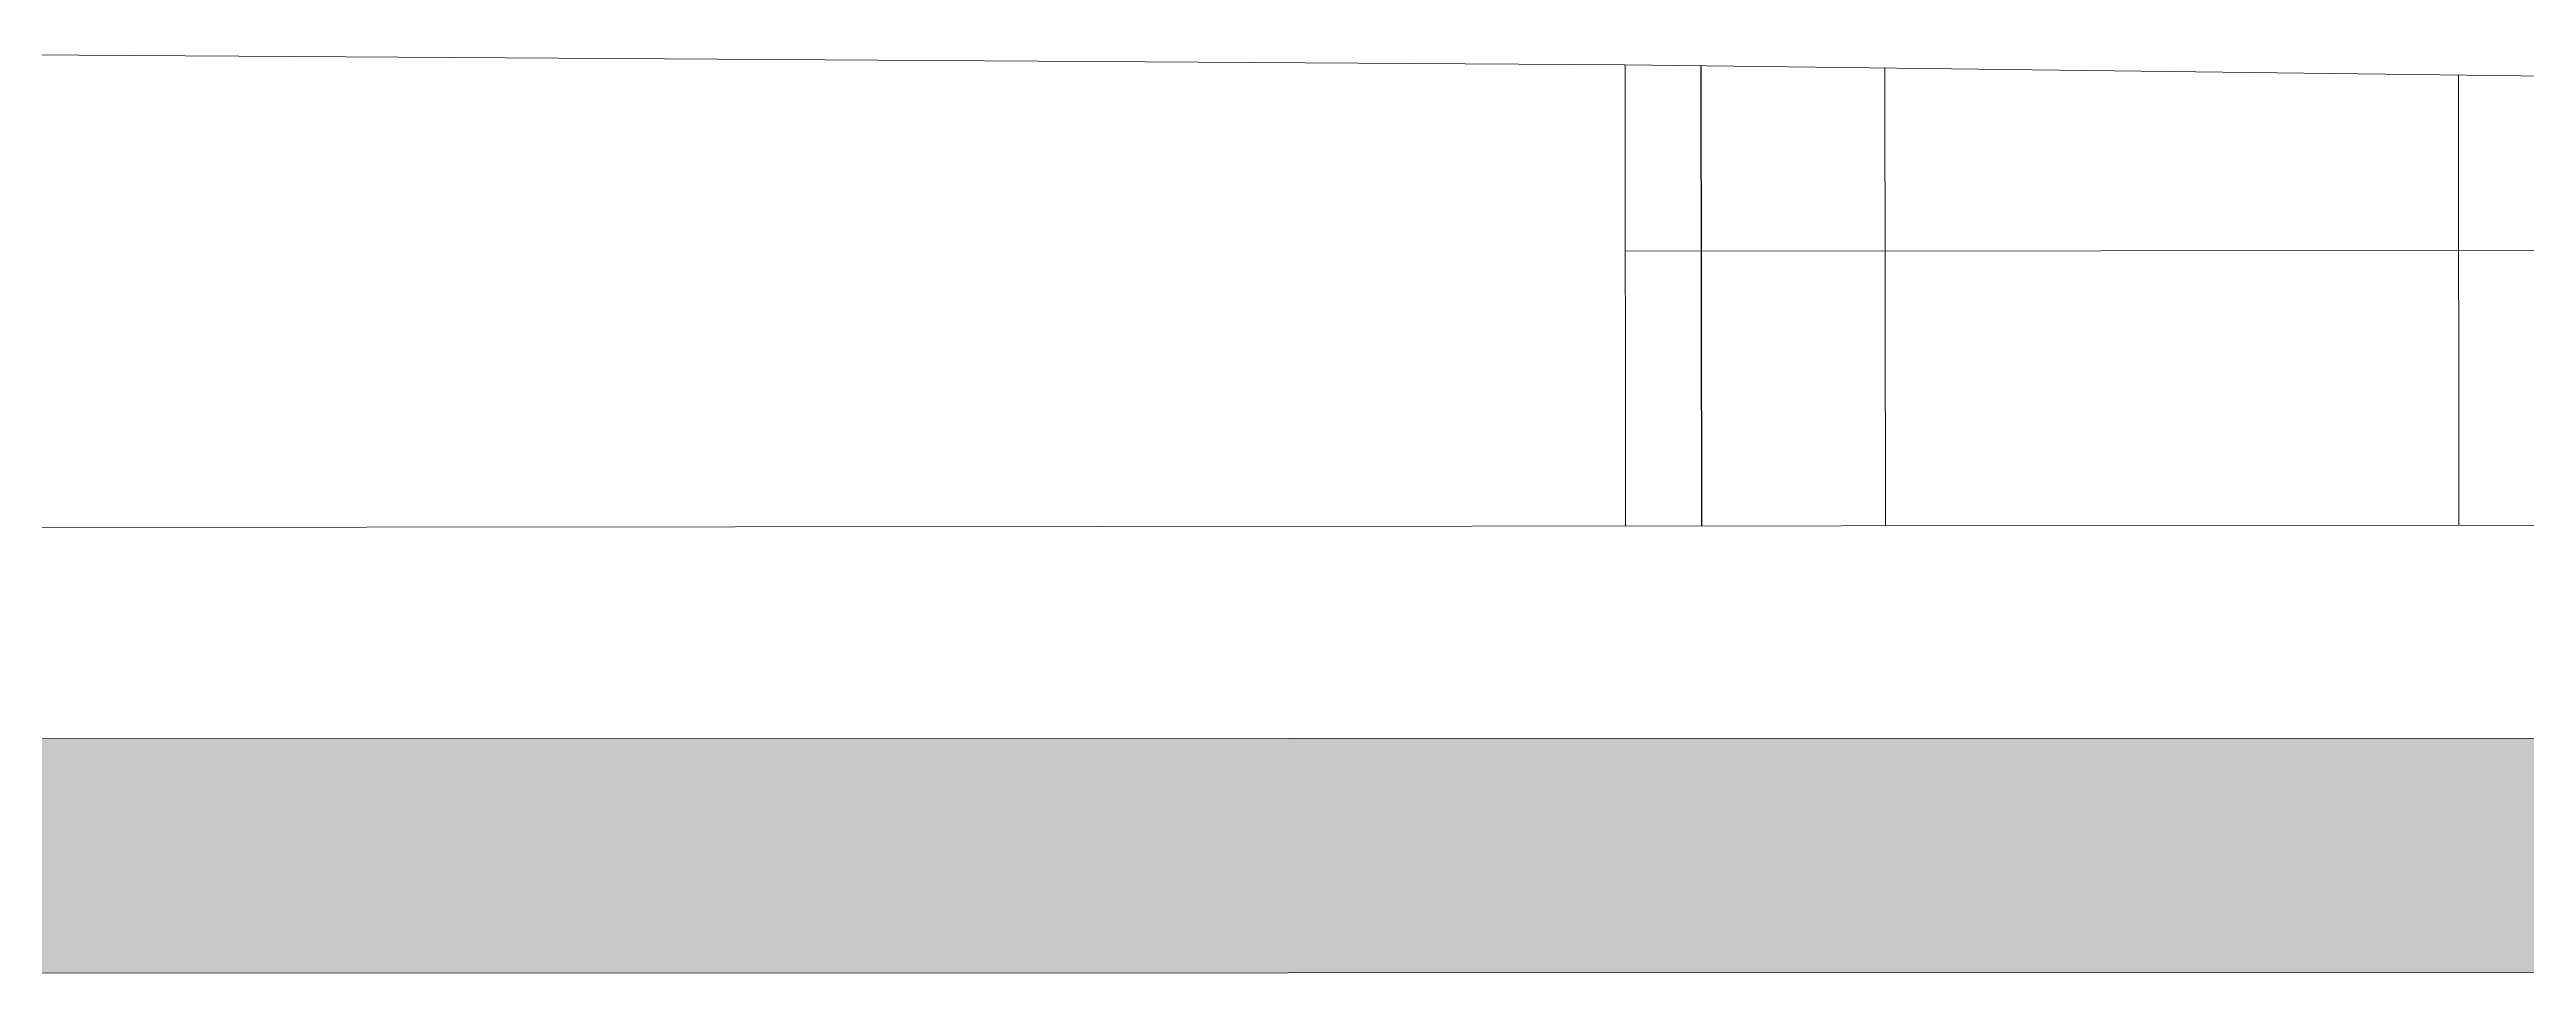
# Model space of a CAD drawing. Header units: millimetres. Extents: x -741734 to 900748, y -161760 to 44149.
# Drawn here: x -142152 to -99879, y -44088 to -28287 of the extents above; entities that cross this region are included whole.
import ezdxf

# ---------------------------------------------------------------- set-up
doc = ezdxf.new("R2010")
doc.units = ezdxf.units.MM
doc.header["$LTSCALE"] = 100
doc.header["$MEASUREMENT"] = 0
doc.layers.get('Defpoints').update_dxf_attribs({"color": 6, "lineweight": 0})
for name, color, linetype, lineweight in [('1', 1, 'Continuous', 18), ('8', 251, 'Continuous', 0), ('Trench', 30, 'Continuous', 15)]:
    doc.layers.add(name, color=color, linetype=linetype, lineweight=lineweight)
doc.styles.add('Metro-Text', font='arial.ttf')
doc.dimstyles.new('Zoom_1_200', dxfattribs={"dimscale": 0.2, "dimtxt": 1.6, "dimasz": 1, "dimexe": 0.5, "dimexo": 1, "dimgap": 0.5, "dimtad": 3, "dimdec": 0, "dimlfac": 1000, "dimdsep": 46, "dimtxsty": 'Metro-Text', "dimcen": 0, "dimclrd": 8, "dimclre": 8, "dimclrt": 7, "dimadec": 0, "dimazin": 0, "dimtfac": 1, "dimtdec": 0, "dimtix": 1, "dimtmove": 1, "dimatfit": 3, "dimfxl": 1, "dimtolj": 1, "dimlwd": -1, "dimlwe": -1, "dimarcsym": 2})

# ---------------------------------------------------------------- blocks, each defined once
blk = doc.blocks.new('*D83')
at = {"layer": 'Defpoints', "color": 0, "transparency": 16777216}
for p in [(-82079.58963131439, -31702.16953884579), (-115258.8165738366, -32486.74800915572), (-82078.86106430808, -32454.62126094649)]:
    blk.add_point(p, dxfattribs=at)
at = {"layer": 'Trench', "color": 8, "transparency": 16777216}
for p, q in [((-115259.3451409446, -31734.29608521664), (-82079.78963122063, -31702.16973249719)), ((-82079.58885670878, -31702.96953847078), (-82079.5897281401, -31702.06953889267)), ((-115259.5443662452, -31735.09627849304), (-115259.5452376765, -31734.19627891493))]:
    blk.add_line(p, q, dxfattribs=at)
for points in [[(-82079.78966349587, -31702.13639917949), (-82079.7895989454, -31702.2030658149), (-82079.58963131439, -31702.16953884579)], [(-115259.3451732198, -31734.26275189894), (-115259.3451086694, -31734.32941853435), (-115259.5451408508, -31734.29627886805)]]:
    blk.add_solid(points, dxfattribs=at)
at = {"layer": 'Trench', "color": 7, "transparency": 16777216, "insert": (-98669.56764121109, -31717.96941648384), "char_height": 0.3200000000000001, "attachment_point": 5, "rotation": 0.055477049600622795, "style": 'Metro-Text', "bg_fill": 3, "box_fill_scale": 1.25, "bg_fill_color": 256, "bg_fill_true_color": 13158600, "bg_fill_transparency": 0}
blk.add_mtext('\\A1;33179971', dxfattribs=at)
blk = doc.blocks.new('*D84')
at = {"layer": 'Defpoints', "color": 0, "transparency": 16777216}
for p in [(-110826.4911751326, -28601.32431905531), (-110826.4911750751, -28601.32431905525), (-110818.918310568, -36422.45089072233)]:
    blk.add_point(p, dxfattribs=at)
at = {"layer": 'Trench', "color": 8, "transparency": 16777216}
for p, q in [((-110826.4911750751, -28601.32431905525), (-110826.3911751219, -28601.32422222956)), ((-110818.9185048971, -36422.25089081674), (-110826.4909814237, -28601.5243189615)), ((-110818.9183112457, -36422.45089072299), (-110819.0183111989, -36422.45098754868))]:
    blk.add_line(p, q, dxfattribs=at)
for points in [[(-110826.457648106, -28601.52428668627), (-110826.5243147414, -28601.52435123673), (-110826.4911750751, -28601.32431905525)], [(-110818.8851715794, -36422.25085854151), (-110818.9518382149, -36422.25092309197), (-110818.9183112457, -36422.45089072299)]]:
    blk.add_solid(points, dxfattribs=at)
at = {"layer": 'Trench', "color": 7, "transparency": 16777216, "insert": (-110822.4412507873, -32511.88734976068), "char_height": 0.3200000000000001, "attachment_point": 5, "rotation": 270.055477046264, "style": 'Metro-Text', "bg_fill": 3, "box_fill_scale": 1.25, "bg_fill_color": 256, "bg_fill_true_color": 13158600, "bg_fill_transparency": 0}
blk.add_mtext('\\A1;7821130', dxfattribs=at)
blk = doc.blocks.new('*D85')
at = {"layer": 'Defpoints', "color": 0, "transparency": 16777216}
for p in [(-101041.0098416528, -28721.59873254609), (-101041.0098403209, -28721.5987325448), (-101033.5626075003, -36412.97614669997)]:
    blk.add_point(p, dxfattribs=at)
at = {"layer": 'Trench', "color": 8, "transparency": 16777216}
for p, q in [((-101041.0098403209, -28721.5987325448), (-101040.9098403678, -28721.59863571911)), ((-101033.5628007274, -36412.77614679331), (-101041.0096466695, -28721.79873245105)), ((-101033.562607076, -36412.97614669956), (-101033.4626071229, -36412.97604987386))]:
    blk.add_line(p, q, dxfattribs=at)
for points in [[(-101040.9763133518, -28721.79870017582), (-101041.0429799872, -28721.79876472629), (-101041.0098403209, -28721.5987325448)], [(-101033.5294674097, -36412.77611451808), (-101033.5961340451, -36412.77617906854), (-101033.562607076, -36412.97614669956)]]:
    blk.add_solid(points, dxfattribs=at)
at = {"layer": 'Trench', "color": 7, "transparency": 16777216, "insert": (-101037.0227313254, -32567.28718449375), "char_height": 0.3200000000000001, "attachment_point": 5, "rotation": 270.055477046264, "style": 'Metro-Text', "bg_fill": 3, "box_fill_scale": 1.25, "bg_fill_color": 256, "bg_fill_true_color": 13158600, "bg_fill_transparency": 0}
blk.add_mtext('\\A1;7691381', dxfattribs=at)
blk = doc.blocks.new('*D90')
at = {"color": 8, "transparency": 16777216}
for p, q in [((-113961.427383211, -28562.79247784263), (-113961.3273832579, -28562.79238101694)), ((-113953.8144652561, -36425.28627768291), (-113961.4271895596, -28562.99247774888)), ((-113953.8142716047, -36425.48627758915), (-113953.9142715578, -36425.48637441485))]:
    blk.add_line(p, q, dxfattribs=at)
for points in [[(-113961.3938562419, -28562.99244547365), (-113961.4605228773, -28562.99251002412), (-113961.427383211, -28562.79247784263)], [(-113953.7811319384, -36425.28624540767), (-113953.8477985738, -36425.28630995814), (-113953.8142716047, -36425.48627758915)]]:
    blk.add_solid(points, dxfattribs=at)
at = {"layer": 'Defpoints', "color": 0, "transparency": 16777216}
for p in [(-113961.4273839526, -28562.79247784336), (-113961.427383211, -28562.79247784263), (-113953.8142715532, -36425.4862775891)]:
    blk.add_point(p, dxfattribs=at)
at = {"color": 7, "transparency": 16777216, "insert": (-113957.3574441752, -32494.13912269314), "char_height": 0.3200000000000001, "attachment_point": 5, "rotation": 270.055477046264, "style": 'Metro-Text', "bg_fill": 3, "box_fill_scale": 1.25, "bg_fill_color": 256, "bg_fill_true_color": 13158600, "bg_fill_transparency": 0}
blk.add_mtext('\\A1;7862697', dxfattribs=at)

msp = doc.modelspace()

# ---------------------------------------------------------------- hatches: boundary and pattern name
at = {"layer": '8'}
h = msp.add_hatch(dxfattribs=at)
h.set_pattern_fill('GRASS', color=256, scale=50, angle=-61.06127413423579)
h.set_pattern_definition([(90.03598324779806, (-33384.30135271559, 11158.57318737824), (-898.5894184320982, 897.461451371485), [238.125, -1557.926224]), (45.0359832477981, (-33384.30135271559, 11158.57318737824), (-898.5894185390806, 897.4614514783334), [238.125, -1031.875]), (135.0359832477981, (-33384.30135271559, 11158.57318737824), (-897.4614514783334, -898.5894185390805), [238.125, -1031.875])])
h.paths.add_polyline_path([(177066.1526040582, -39989.86066346346), (-30609.89173346269, -40046.19945780408), (-30609.89175292803, -44046.45577167159), (179277.8000409193, -43989.8607254339)])
h.paths.add_polyline_path([(-30072.93017794914, -40035.61948973626), (-249788.4264259969, -40087.5565547142), (-247576.7790569703, -44087.55649399896), (-30072.93019724847, -44035.87579602013)])

# ---------------------------------------------------------------- linework, layer by layer
at = {"layer": '1'}
for p, q in [((177066.1526040582, -39989.86066346346), (-249788.4264262633, -40087.55655472526)), ((179277.8000409193, -43989.8607254339), (-247576.7790572366, -44087.55649401002))]:
    msp.add_line(p, q, dxfattribs=at)
at = {"layer": 'Trench'}
for p, q in [((-115255.0016410181, -36426.74616210068), (-115262.6315067129, -28546.74985610635)), ((-157121.9263287643, -36467.28412669442), (-30142.94958910509, -36344.33577774603))]:
    msp.add_line(p, q, dxfattribs=at)
at = {"layer": 'Trench', "flags": 128}
msp.add_lwpolyline([(-157129.846671592, -28287.28796112421), (-115262.6314588059, -28546.79923729599), (-79580.66178051638, -28985.37020033924)], dxfattribs=at)

# ---------------------------------------------------------------- next in the draw order: dimensions: what is measured, and where the dimension line sits
at = {"layer": 'Trench'}
dim = msp.add_linear_dim(base=(-82079.58963131439, -31702.16953884579), p1=(-115258.8165738366, -32486.74800915572), p2=(-82078.86106430809, -32454.62126094649), angle=0.05547704960062643, dimstyle='Zoom_1_200', override={"dimfxl": 4, "dimfxlon": 1, "dimtfill": 1, "dimtfillclr": 11}, dxfattribs=at)
dim.commit()
dim.dimension.update_dxf_attribs({"geometry": '*D83', "text_midpoint": (-98669.56764121109, -31717.96941648384)})

# ---------------------------------------------------------------- next in the draw order: dimensions: what is measured, and where the dimension line sits
dim = msp.add_linear_dim(base=(-113961.427383211, -28562.79247784263), p1=(-113953.8142715532, -36425.48627758909), p2=(-113961.4273839525, -28562.79247784335), angle=90.05547704626396, dimstyle='Zoom_1_200', override={"dimfxl": 4, "dimfxlon": 1, "dimtfill": 1, "dimtfillclr": 11})
dim.commit()
dim.dimension.update_dxf_attribs({"geometry": '*D90', "text_midpoint": (-113957.3574441752, -32494.13912269314)})
for base, p1, p2, picture, middle in [((-110826.4911750751, -28601.32431905525), (-110818.918310568, -36422.45089072232), (-110826.4911751326, -28601.3243190553), '*D84', (-110822.4412507873, -32511.88734976068)), ((-101041.0098403209, -28721.5987325448), (-101033.5626075002, -36412.97614669996), (-101041.0098416528, -28721.59873254609), '*D85', (-101037.0227313254, -32567.28718449375))]:
    dim = msp.add_linear_dim(base=base, p1=p1, p2=p2, angle=90.05547704626396, dimstyle='Zoom_1_200', override={"dimfxl": 4, "dimfxlon": 1, "dimtfill": 1, "dimtfillclr": 11}, dxfattribs=at)
    dim.commit()
    dim.dimension.update_dxf_attribs({"geometry": picture, "text_midpoint": middle})

doc.saveas('drawing.dxf')
